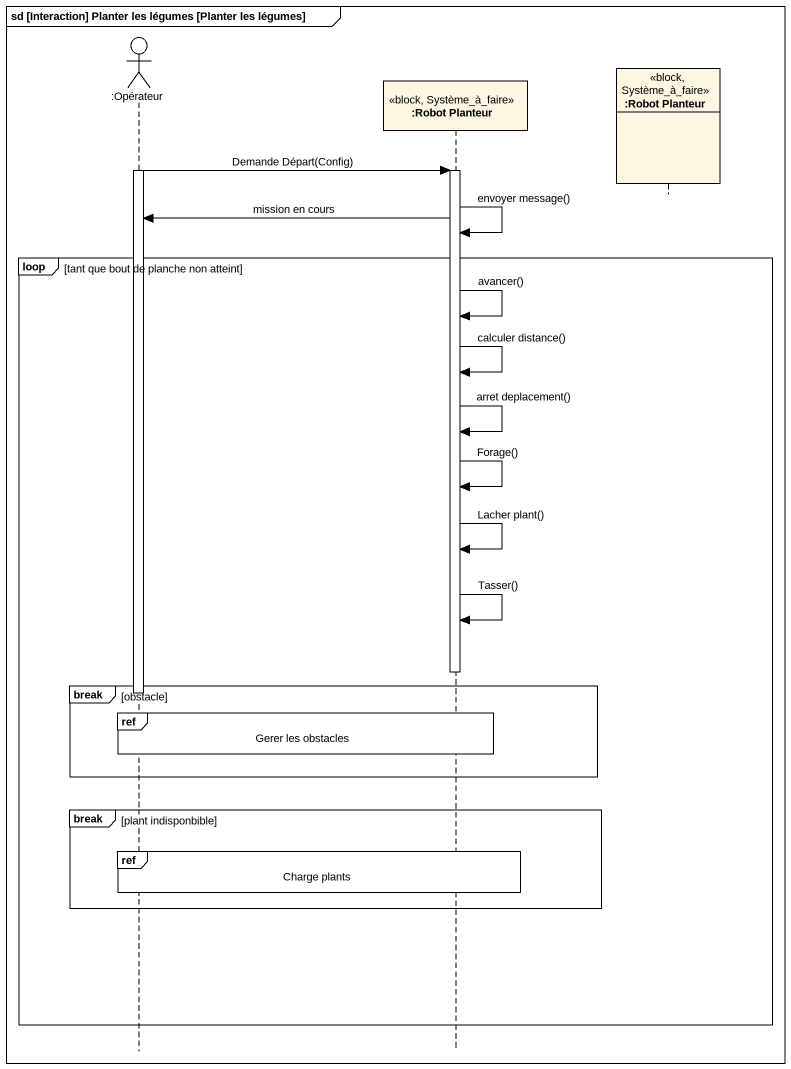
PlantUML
@startuml
mainframe sd [Interaction] Planter les légumes [Planter les légumes]
hide footbox
actor ":Opérateur" as Opérateur
participant ":Robot Planteur" as Robot_Planteur <<block, Système_à_faire>>
participant ":Robot Planteur" as Robot_Planteur_2 <<block, Système_à_faire>>

activate Opérateur
Opérateur -> Robot_Planteur : Demande Départ(Config)
activate Robot_Planteur
Robot_Planteur -> Opérateur : mission en cours
Robot_Planteur -> Robot_Planteur : envoyer message()
loop tant que bout de planche non atteint
  Robot_Planteur -> Robot_Planteur : avancer()
  Robot_Planteur -> Robot_Planteur : calculer distance()
  Robot_Planteur -> Robot_Planteur : arret deplacement()
  Robot_Planteur -> Robot_Planteur : Forage()
  Robot_Planteur -> Robot_Planteur : Lacher plant()
  Robot_Planteur -> Robot_Planteur : Tasser()
  deactivate Robot_Planteur
  break obstacle
    deactivate Opérateur
    ref over Opérateur, Robot_Planteur : Gerer les obstacles
  end
  break plant indisponbible
    ref over Opérateur, Robot_Planteur : Charge plants
  end
end
@enduml
